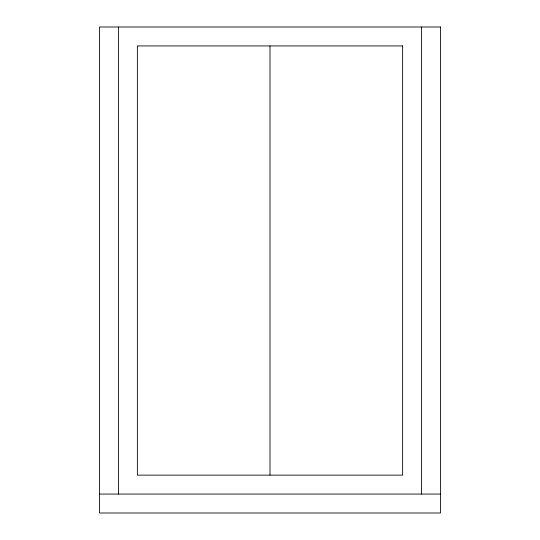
<?xml version="1.0" encoding="UTF-8"?>
<svg xmlns="http://www.w3.org/2000/svg" width="540" height="540" viewBox="0 0 540 540"><rect width="100%" height="100%" fill="white"/><g stroke="black" fill="none" stroke-linecap="round" stroke-linejoin="round"><path stroke-width="0.81" d="M99.502 494.066L440.498 494.066M421.565 27L421.565 494.066M270 45.934L270 475.132M118.436 27L118.436 494.066M440.498 27L99.502 27L99.502 513L440.498 513L440.498 27M402.631 45.934L137.369 45.934L137.369 475.132L402.631 475.132L402.631 45.934"/></g></svg>
